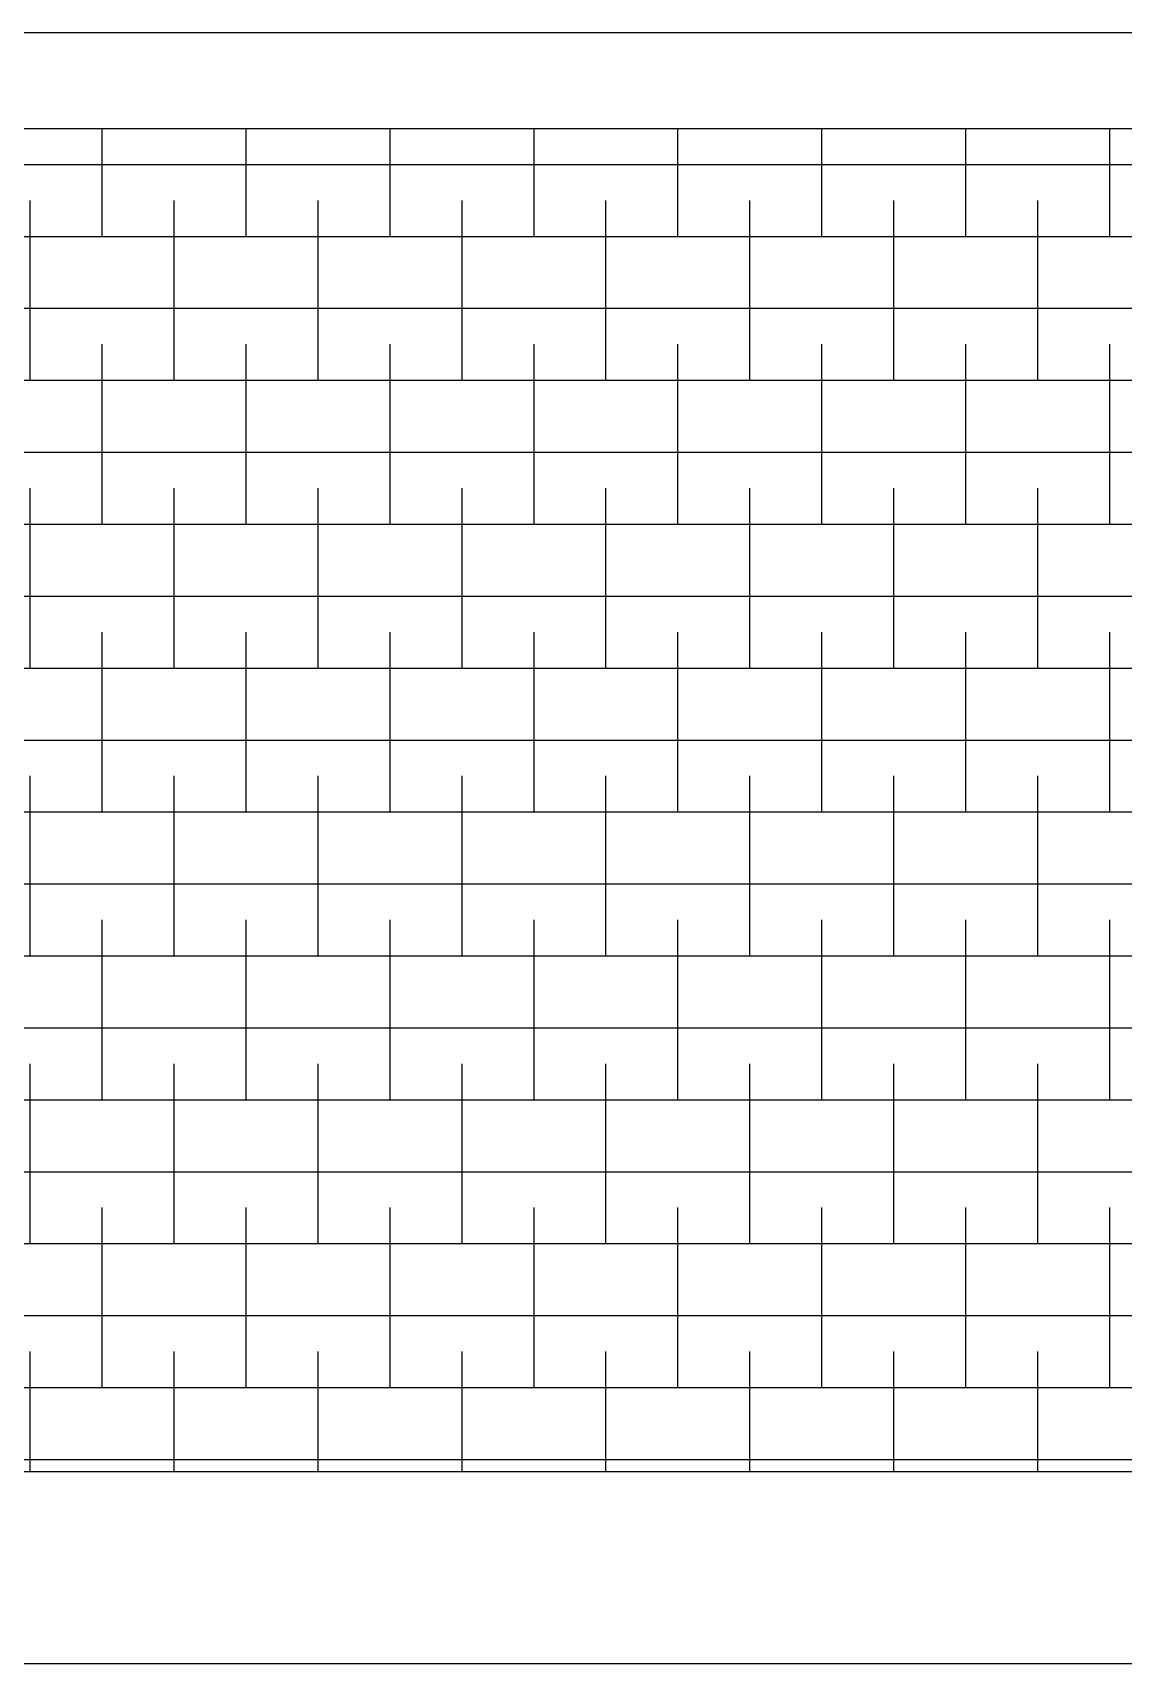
# Model space of a CAD drawing. Header units: inches. Extents: x -73 to 182, y -44 to 88.
# Drawn here: x 114.05 to 136.78, y 27.25 to 61.25 of the extents above; entities that cross this region are included whole.
import ezdxf

# ---------------------------------------------------------------- set-up
doc = ezdxf.new("R2010")
doc.units = ezdxf.units.IN
doc.header["$LTSCALE"] = 0.3
doc.header["$MEASUREMENT"] = 0
doc.layers.add('Fills', color=7, linetype='Continuous')
doc.layers.add('Lines & Shapes', color=7, linetype='Continuous')

msp = doc.modelspace()

# ---------------------------------------------------------------- hatches: boundary and pattern name
at = {"layer": 'Fills'}
h = msp.add_hatch(dxfattribs=at)
h.set_pattern_fill('ANSI38', color=256, scale=12, angle=315)
h.set_pattern_definition([(0, (0, 24), (4e-16, 1.5), []), (90, (0, 24), (-1.5, 3), [3.75, -2.25])])
h.paths.add_polyline_path([(182.25, 59.25), (98.25, 59.25), (98.25, 31.25), (182.25, 31.25)])

# ---------------------------------------------------------------- linework, layer by layer
at = {"layer": 'Lines & Shapes'}
for points in [[(98.25, 61.25), (182.25, 61.25)], [(98.25, 59.25), (182.25, 59.25)], [(98.25, 31.25), (182.25, 31.25)], [(99.25, 27.25), (181.25, 27.25)]]:
    msp.add_lwpolyline(points, dxfattribs=at)

doc.saveas('drawing.dxf')
